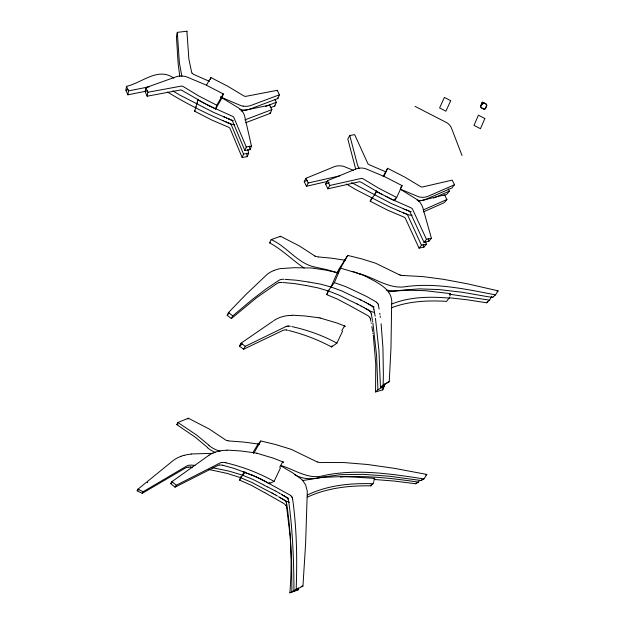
<?xml version="1.0" encoding="UTF-8"?>
<svg xmlns="http://www.w3.org/2000/svg" width="624" height="624" viewBox="0 0 624 624"><rect width="100%" height="100%" fill="white"/><g stroke="black" fill="none" stroke-linecap="round" stroke-linejoin="round"><path stroke-width="0.94" d="M281.112 465.995L293.062 473.101L302.149 479.739L305.651 484.864L307.297 491.299L305.62 543.473L302.952 586.045L293.935 590.951C293.857 561.054 292.773 531.063 288.709 501.415M286.767 504.278C291.088 533.543 292.25 563.3 289.879 592.8L291.837 591.903L291.876 587.917L291.564 561.584L290.23 536.18M391.646 304.294C393.409 288.873 376.787 282.555 365.828 276.346M391.638 304.762L390.975 347.857L389.259 381.646A50.762 18.4 22.7 0 0 386.35 383.557M375.461 318.334L378.947 350.54L380.468 387.418L383.167 384.93L383.386 374.236L382.941 347.716L381.108 323.762M384.259 383.924L384.173 386.287L382.785 389.836L375.554 391.942L375.765 364.073L373.402 336.547M296.166 589.937C297.235 559.572 296.868 529.004 292.594 498.872M383.089 386.599L382.785 389.836M289.879 592.8L297.983 590.008L298.139 588.728M297.983 590.008L298.646 588.089M145.548 91.276L127.865 94.817L125.892 90.254L126.516 86.338C142.069 82.867 158.075 66.69 173.776 78.148M127.865 94.817L128.505 90.925L126.516 86.338M203.892 103.03L183.565 91.299A35.225 29.64 18.2 0 1 182.606 90.691L181.178 90.074A9.695 8.221 17.1 0 1 180.781 89.942L147.139 96.197L145.119 91.588L145.876 87.625L176.67 76.619A15.756 13.408 17 0 1 184.696 76.37A14.391 12.238 17 0 1 186.319 76.736L205.585 84.809L223.291 93.896L222.066 97.757L215.584 109.028L207.691 104.98M147.139 96.197L147.904 92.266L145.876 87.625M179.813 76.37L178.183 64.116L176.413 36.473L177.317 32.362L186.911 31.2L188.869 59.038L191.576 71.978A14.563 12.269 18.5 0 0 191.771 72.54L192.091 73.164M186.794 31.715L186.911 31.2M371.21 484.622L370.89 485.831C349.323 485.488 327.179 487.913 307.429 497.11M247.814 149.401L248.664 153.161L247.283 156.632L242.167 157.537L229.858 128.076A9.485 8.159 21 0 1 229.531 127.834L228.236 127.054A34.663 29.5 21 0 1 227.198 126.633L211.996 120.136L194.626 111.228L198.198 99.193M210.327 79.537L210.608 78.554M210.686 78.312L210.896 77.571L227.744 86.229L242.533 95.121A35.927 30.911 20.3 0 1 243.477 95.714L244.889 96.322A9.633 8.213 21.3 0 1 245.279 96.447L277.267 90.324L279.412 94.801L277.867 98.584L249.038 109.403A15.436 13.112 21.2 0 1 241.839 109.886L241.293 109.816A13.572 11.544 21.2 0 1 239.717 109.442M388.307 291.736L405.701 290.199L424.952 290.667L450.575 293.639L449.826 296.119M302.211 480.605L322.655 477.36L344.464 476.494L374.712 478.374L373.784 481.346M215.584 109.028L216.778 105.214L223.291 93.896M391.521 307.765C409.032 301.033 428.165 300.277 446.698 301.369A70.278 30.849 20.5 0 1 449.179 298.093L449.241 297.96M264.74 492.656L263.273 491.907A31.013 29.609 57.7 0 1 262.454 491.455L251.394 485.332L239.546 480.082L240.833 476.915M373.511 482.188L373.292 482.875M370.906 485.839A76.612 21.59 22.9 0 1 372.988 483.725L373.066 483.561M369.642 317.343L369.564 317.249A9.009 8.065 40.6 0 1 369.4 317.07L368.901 316.501A9.048 8.159 40.7 0 0 368.55 316.118A2.621 2.356 40.6 0 0 367.973 315.674L348.691 305.035A28.259 25.217 37.2 0 1 347.927 304.637L337.295 299.044L326.695 294.629L329.589 288.998L334.363 282.641L340.782 267.735L346.772 256.963L347.763 255.458L348.769 255.676L361.694 258.866L374.884 262.985A34.772 31.426 33.4 0 1 376.069 263.437L398.291 274.271A4.142 3.416 40.3 0 0 398.892 274.591L398.986 274.615A11.131 9.095 39.6 0 0 399.415 274.833M242.167 157.537L243.516 154.066L231.114 124.457A9.539 8.19 21.1 0 1 230.786 124.215L229.484 123.427A32.947 28.01 21 0 1 228.704 123.107L227.729 122.694M220.693 97.071L239.46 108.49A13.822 11.872 20.7 0 1 240.669 109.551L241.051 109.941A15.748 13.525 20.6 0 1 244.639 116.025L251.464 146.086L250.052 149.643L244.873 150.548L246.254 146.991L233.68 117.07A9.664 8.268 21.2 0 1 233.345 116.828L232.027 116.033A35.303 29.882 21.2 0 1 230.966 115.604L209.797 106.057M308.974 282.079L320.245 284.076L330.97 286.962L339.05 268.928L347.763 255.458M239.546 480.082L242.564 475.207L244.085 471.448M306.758 285.652L317.85 287.859L328.419 290.956L328.801 290.004M269.435 105.838L269.716 105.136L241.121 111.002M208.627 469.412L227.058 473.39L240.669 477.688L241.098 476.611M212.316 467.68L229.258 471.175L242.564 475.207L245.489 472.079M277.079 90.8L277.267 90.324M326.695 294.629L328.388 290.456M245.661 122.717L270.348 113.318L271.846 109.637L269.716 105.136M270.41 107.679L274.833 106.002L276.338 102.313L274.888 99.271M288.631 330.47C303.529 334.175 318.045 339.713 331.57 346.967L332.062 345.836M262.22 479.809L269.233 483.631L269.794 482.352M269.233 483.631L274.084 481.393L280.496 467.867M331.57 346.967L336.905 343.153L342.568 331.243M386.833 196.833L394.384 200.702L395.538 198.175M394.384 200.702L396.7 197.473L402.121 185.632L384.501 176.6L365.469 168.652A13.845 11.918 31.7 0 0 363.901 168.285L363.355 168.199A15.772 13.58 31.7 0 0 356.257 168.815L327.499 180.718L325.603 184.08L327.873 188.815L359.658 181.67A9.617 8.26 31.3 0 0 360.048 181.795L361.468 182.403A35.139 29.858 31.6 0 0 362.427 183.004L379.922 193.284M425.747 241.956L426.379 244.21L423.907 247.112L419.055 248.149L405.194 217.948A9.454 8.12 35.8 0 1 404.867 217.706L403.564 216.918A34.531 29.398 34.8 0 1 402.542 216.505L387.504 210.093L370.219 201.232L372.161 197.098M374.494 194.86L376.451 190.694M383.074 176.584L387.613 168.285L405.015 177.216L419.211 185.773A35.794 30.802 35.6 0 1 420.163 186.373L421.551 186.974A9.602 8.174 35.5 0 1 421.941 187.099L452.158 180.118L454.529 184.712L451.924 187.933L425.053 199.688M383.729 176.569L387.613 168.285M188.081 467.204L187.512 467.267A3.697 3.674 56.7 0 0 186.638 467.446L185.882 467.782A22.238 21.98 73.9 0 0 185.429 468.008L142.256 493.327L137.14 490.799L137.943 489.185L173.371 460.387A29.858 29.796 77 0 1 180.929 456.362M253.648 453.539L260.824 440.981L275.504 444.506L290.449 449.093A37.744 36.418 59.7 0 1 291.494 449.459L316.001 461.362A4.555 4.118 53 0 0 316.657 461.705L316.766 461.729A12.238 10.982 51.1 0 0 317.234 461.932M279.053 282.664L278.967 282.68A3.229 2.956 28.4 0 0 278.296 282.836L277.462 283.249A23.119 21.232 30.5 0 0 277.033 283.491L256.62 297.703L231.356 318.575L227.152 315.229L228.493 312.554L246.113 294.31L266.924 274.576A27.955 25.662 25.4 0 1 271.471 271.596L273.655 270.59M304.161 268.063C292.36 260.146 282.235 249.631 269.521 242.814L271.175 239.616L280.527 236.27L299.801 246.176L314.348 255.676A14.173 12.659 23.9 0 0 314.691 255.895M231.356 318.575L232.729 315.923L252.361 299.45L265.957 289.045L278.819 280.394A23.338 21.466 25 0 1 279.248 280.137L280.106 279.724A4.469 4.079 22.7 0 1 280.909 279.544L282.235 279.318A9.516 8.728 23.6 0 1 282.656 279.256A4.906 4.493 23 0 1 283.413 279.263L283.795 279.279M207.675 447.595L195.515 437.385L176.787 424.616L177.895 422.479L188.409 418.228L209.368 429.109L225.131 439.639A15.756 15.327 27.4 0 0 225.506 439.881L226.138 440.279A3.229 3.143 27.6 0 0 226.964 440.544L227.971 440.755M327.343 181.436L306.431 186.295L304.223 181.623L305.963 178.292L334.604 166.561A15.569 13.471 30.2 0 1 341.656 165.976L342.186 166.039A13.673 11.817 30.2 0 1 343.746 166.397L353.566 170.399M142.256 493.327L143.099 491.728L186.662 466.073A22.363 22.277 84.3 0 1 187.114 465.847L187.886 465.512A3.721 3.713 5.4 0 1 188.76 465.317L190.273 465.145A7.706 7.683 9.8 0 1 191.529 465.098L193.058 465.239M306.431 186.295L308.186 182.988L339.76 175.882M280.192 236.902L280.527 236.27M187.941 419.071L188.409 418.228M416.395 482.859L415.888 483.764L394.376 481.065L374.665 479.505M252.915 452.556L258.118 443.953L260.824 440.981M487.367 301.704L486.743 302.796L467.165 299.77L449.257 297.773M385.398 171.631L386.014 171.951L370.64 165.337A35.521 30.755 32.1 0 0 369.611 164.915L368.308 164.135A9.524 8.167 31.2 0 0 367.981 163.894L354.666 134.644L349.783 135.502L347.825 139.004L355.508 168.418A15.272 13.049 31.4 0 0 355.805 169.229M419.632 480.215L418.493 482.141L415.888 483.764M327.873 188.815L329.784 185.476L361.756 178.324A9.68 8.299 31.3 0 0 362.146 178.448L363.574 179.065A35.357 29.991 31.5 0 0 364.541 179.665L378.979 188.386L396.7 197.473M323.053 462.517L344.089 462.563L367.63 464.506L394.828 468.413L426.8 474.443L423.93 478.943L421.177 480.535L389.641 476.26L363.16 474.341L340.634 474.677L320.931 477.368M286.478 329.987A9.134 8.549 11.8 0 0 285.979 329.971L284.856 329.963A3.619 3.377 11.4 0 0 284.099 329.995L283.288 330.275A18.782 17.667 13.7 0 0 282.867 330.447L243.578 349.245L239.39 346.008L241.028 343.184L272.766 321.36M404.102 275.574L422.69 276.58L443.648 279.341L467.945 283.92L498.108 290.831L495.503 294.887L492.515 297.508L462.751 292.328L439.117 289.567L419.11 288.865L401.77 290.269M195.663 107.5L196.076 106.798M194.626 111.228L195.031 110.534M206.411 85.199L210.896 77.571M196.716 103.724L197.543 102.32M243.578 349.245L245.318 346.328L285.722 326.656A19.414 18.166 0.2 0 1 286.166 326.485M219.773 465.028A3.861 3.806 -15.1 0 0 218.969 465.067L218.096 465.387A20.03 19.89 -27.1 0 0 217.636 465.582L175.063 487.165L170.656 483.6L171.842 481.72L209.102 455.153M486.743 302.796L489.598 300.152L491.579 296.673L490.815 297.352M421.777 479.606L421.177 480.535M493.046 296.72L492.515 297.508M175.063 487.165L176.327 485.23L219.968 463.016A20.842 20.311 -35.6 0 1 220.444 462.829L221.348 462.509M370.219 201.232L376.67 191.623L386.1 196.459M336.991 272.883L340.579 268.156L359.775 273.913M400.717 187.598L402.121 185.632M448.18 188.846L449.342 191.116L446.8 194.259L443.773 195.585M418.486 201.279L444.577 194.867L446.932 199.477L444.374 202.605L423.337 211.934M419.055 248.149L421.504 245.248L426.379 244.21M406.505 210.031L407.472 210.444A33.025 28.033 34.7 0 0 408.252 210.756L409.562 211.552A9.578 8.19 35.7 0 0 409.898 211.793L423.977 242.315L426.488 239.343L431.418 238.306L422.721 207.355A15.694 13.471 35.7 0 0 418.837 201.146L418.454 200.741A13.783 11.825 35.7 0 0 417.23 199.672L400.288 189.212M423.977 242.315L428.883 241.277L431.418 238.306M449.639 294.614L450.005 294.216M229.312 312.983L227.152 315.229M375.554 391.942L377.933 389.75L384.173 386.287M497.032 291.79L498.108 290.831M147.311 482.758L147.709 482.438M138.957 489.411L137.14 490.799M373.885 478.982L374.712 478.374M344.62 326.797L345.345 326.266L337.225 323.092L320.159 318.022M172.84 482.063L170.656 483.6M385.593 384.049L380.468 387.418M242.557 343.886L239.39 346.008M297.344 588.728L296.743 589.126L297.422 588.752M273.484 320.876L275.309 319.675A29.968 27.986 1.9 0 1 291.962 315.44M295.339 590.054L293.935 590.951M298.506 588.112L297.859 588.502M425.81 475.036L426.8 474.443M295.269 590L291.837 591.903M389.259 381.646L383.167 384.93M282.953 462.517L283.624 462.197L273.546 458.242L256.901 453.235M307.429 494.996C327.709 485.137 350.758 483.023 373.012 483.733M446.932 199.477L423.228 209.96M433.516 198.073L434.078 197.824M434.912 197.457L449.342 191.116M454.529 184.712L427.526 196.505A15.475 13.12 35 0 1 420.615 197.153L420.085 197.083A13.611 11.544 35 0 1 418.54 196.732L400.319 189.15M325.603 184.08L329.222 182.575M176.787 424.616L178.082 424.086M304.223 181.623L307.219 180.391M391.654 304.075C409.812 296.681 429.936 296.478 449.194 298.1M244.842 119.886L271.846 109.637M286.159 326.477L287.009 326.196M265.645 106.353L266.838 105.901M267.134 105.791L276.338 102.313M279.412 94.801L250.419 105.651A15.53 13.174 21.3 0 1 243.173 106.127M180.905 456.308L183.916 455.317M269.521 242.814L270.379 242.502M128.138 89.45L125.892 90.254M147.701 90.659L145.119 91.588M147.646 87.103L128.505 90.925M147.982 87.032L149.339 86.752M325.174 475.238C357.825 468.772 391.459 473.92 423.93 478.943M324.425 475.387C308.911 480.316 295.331 469.825 281.089 465.582M320.369 477.485C312.281 479.341 303.506 479.349 296.01 475.379M147.904 92.266L181.748 86.011A9.75 8.252 17.1 0 0 182.153 86.143L183.589 86.767A35.451 29.765 18.3 0 0 184.556 87.368L198.97 96.08L216.778 105.214M243.516 154.066L248.664 153.161M246.254 146.991L251.464 146.086M401.435 290.316L393.479 290.901L386.63 290.113M279.185 282.649L280.402 282.469A5.14 4.703 28.6 0 1 281.377 282.399M406.427 286.549C436.285 282.68 466.315 289.216 495.503 294.887M406.099 286.588C389.337 289.583 375.149 277.883 359.564 273.842M188.206 467.197L189.002 467.103A7.667 7.605 60.4 0 1 190.25 467.072M177.411 36.379L176.413 36.473M191.256 453.952L213.002 453.336M340.392 477.056C366.522 475.277 392.683 478.335 418.493 482.141M322.436 462.54L320.603 462.587A7.738 6.864 50.1 0 1 318.802 462.314L317.242 461.885M288.623 326.118L288.179 326.126M291.97 315.175L305.144 315.978L318.692 317.733M226.964 450.076L240.692 450.949L255.349 452.915A36.091 35.716 -69 0 1 256.909 453.196M220.178 465.028L219.773 465.02M403.845 275.566L402.457 275.519M318.708 256.971L332.124 258.25L345.392 260.302L344.393 260.083M285.02 279.349L296.579 280.238L308.755 282.048M281.377 282.415L282.103 282.461M283.156 282.532L294.544 283.592L306.314 285.581M193.479 465.27L195.008 465.387M191.966 467.243L192.527 467.29M191.763 467.228L190.741 467.134M190.25 467.087L190.655 467.126M449.483 294.193L489.598 300.152M374.587 312.499L371.023 311.47L365.828 308.662M243.173 106.142L242.627 106.057A13.658 11.591 21.3 0 1 241.043 105.682L220.709 97.048M314.98 267.095L326.742 269.615L338.481 272.977L325.564 270.067L311.945 268.047A35.131 31.832 23.7 0 0 311.22 267.992L294.473 267.696L280.558 268.593A33.922 31.052 24.6 0 0 273.679 270.629M314.636 267.025C297.383 263.297 287.118 246.581 271.175 239.616M259.21 444.179L244.366 442.127L229.655 441.012A7.956 7.73 26.5 0 1 228.462 440.856L228.095 440.778M291.821 326.578C307.476 330.034 322.811 335.478 336.905 343.153M290.363 326.266L290.199 326.227A4.477 4.142 -0.9 0 0 289.481 326.118A9.719 9.032 -1 0 0 288.959 326.126L287.789 326.126A3.838 3.557 -1.2 0 0 287.001 326.173M258.118 443.953L259.194 444.187M226.457 462.946C243.048 466.892 259.194 473.078 274.084 481.393M226.161 462.883L225.287 462.68M289.357 502.242L285.917 501.002L280.714 497.975M225.202 462.657L224.741 462.548A4.797 4.641 -28.8 0 0 223.977 462.423A10.429 10.109 -31.2 0 0 223.431 462.423L222.183 462.431A4.111 3.978 -29.9 0 0 221.348 462.478M223.891 465.582L234.109 468.421L243.672 471.962M223.704 465.535L222.245 465.169A4.454 4.391 -14.1 0 0 221.512 465.036A9.742 9.625 -18.5 0 0 220.982 465.028M287.516 330.197L287.165 330.112A4.181 3.9 11.6 0 0 286.478 329.987M222.94 465.348L222.612 465.262M334.363 282.641L345.751 286.619L356.234 291.525A27.62 23.689 25.2 0 0 357.193 292.001L366.319 296.33L376.061 301.852A6.022 5.476 39.4 0 1 376.319 301.993A1.763 1.591 39 0 1 376.584 302.211L376.701 302.336M233.392 120.705L230.747 119.753A33.15 28.135 21.1 0 1 229.96 119.434L228.977 119.02M352.069 271.292L352.934 271.565M330.97 286.962L341.983 291.034L352.147 295.901A26.575 23.782 25.7 0 0 353.083 296.361L359.541 299.325M353.792 271.846L354.229 271.986M399.422 274.771L400.834 275.231M354.658 272.126L359.993 273.991M328.419 290.956L339.308 295.23L349.393 300.269A26.996 24.445 30.1 0 0 350.329 300.729L357.146 303.982M245.271 472.633L251.433 474.926M247.4 473.405L250.271 474.458M247.182 473.327L243.89 472.056M242.564 475.207L253.547 479.7L263.687 484.91M360.196 274.076L363.784 275.434M240.669 477.688L252.369 482.687L263.211 488.522A29.57 28.688 52.2 0 0 264.225 489.052L272.782 493.436M250.7 474.63L251.862 475.098M251.355 474.887L252.299 475.277M374.127 307.039L369.775 304.777M251.792 475.067L252.728 475.457M252.221 475.246L255.458 476.611M252.868 475.511L255.029 476.424M294.856 474.895L295.542 475.184M229.304 119.161L232.058 120.541A9.602 8.229 21.1 0 0 232.393 120.783L244.873 150.548M228.049 122.834L232.112 124.371A13.572 11.622 20.9 0 0 233.688 124.738L234.234 124.823A15.428 13.213 20.9 0 0 234.78 124.878M406.825 210.171L410.857 211.684A13.611 11.63 35.4 0 0 411.349 211.817M225.061 117.343L225.701 117.608M224.422 117.07L226.699 118.037M224.812 121.446L222.877 120.619M224.788 121.438L226.434 122.14M403.283 208.658L405.943 209.797M403.58 208.783L391.365 203.525L351.546 182.606M397.753 210.405L399.992 211.357M403.837 213.002L408.486 214.781A13.525 11.575 35.4 0 0 410.023 215.132L410.545 215.21A15.382 13.159 35.3 0 0 412.129 215.327M397.753 210.405L389.111 206.677L355.867 189.641L346.531 184.064M399.68 211.224L402.901 212.605M223.774 116.789L224.741 117.203M224.094 116.922L213.361 112.273L179.743 95.035L172.778 90.847M226.34 117.889L228.415 118.778M228.649 118.88L229.094 119.067M223.197 120.752C204.032 112.476 185.297 102.999 167.528 92.024M227.838 122.749L227.081 122.421M225.771 121.852L227.167 122.452M406.614 210.085L404.89 209.344M403.198 212.729L405.116 213.548A32.822 27.908 34.8 0 0 405.889 213.86L407.199 214.648M137.943 489.185L143.099 491.728M228.329 118.739L228.758 118.927M226.754 122.281L227.51 122.6M402.878 212.589L403.603 212.901M255.317 476.557L255.887 476.806M209.446 81.362L193.885 74.498A3.307 2.792 17.8 0 1 193.339 74.24A6.357 5.359 18 0 1 193.003 73.96L192.582 73.616M255.746 476.744L258.437 477.968M288.662 498.482L284.255 496.049M256.168 476.931L258.859 478.163M267.727 487.024L274.849 490.643M267.517 486.931L266.284 486.338A29.047 28.174 41.6 0 1 265.27 485.815L264.077 485.137M258.718 478.101L259.701 478.569M259.147 478.304L260.122 478.772M259.99 478.709L260.543 478.975M359.354 299.231L360.664 299.879M260.411 478.912L260.965 479.185M360.103 299.598L361.413 300.253M260.832 479.115L264.17 480.815M264.95 492.765L281.993 502.46M261.245 479.326L262.088 479.747M361.039 300.066L364.408 301.805M356.959 303.888L361.093 306.041M388.931 197.909L390.507 198.713M204.212 103.194L205.787 104.005M197.785 99.902L209.477 105.901M357.895 304.364L358.465 304.652M415.1 106.4L446.238 122.405A9.493 7.839 33.7 0 1 451.448 128.06L462.033 155.555M220.81 97.11L222.066 97.757M206.739 104.489L207.371 104.816M380.234 193.44L382.746 194.735M385.577 196.186L388.307 197.59M390.819 198.869L409.594 207.191A35.178 29.773 34.7 0 0 410.631 207.613L411.957 208.416A9.633 8.229 35.7 0 0 412.292 208.658L426.488 239.343M315.268 256.253L314.675 255.902M364.221 301.704L365.149 302.203M264.584 481.034L268.687 483.327A30.178 28.595 34.4 0 0 269.724 483.881L290.066 495.105A7.277 6.958 68.1 0 1 290.386 495.284A1.973 1.888 65.7 0 1 290.675 495.534L290.807 495.674M274.443 490.425L276.268 491.416M361.085 306.033L363.145 307.148M271.978 492.999L272.376 493.217M365.68 302.492L366.265 302.804M272.587 493.327L275.02 494.668M366.226 302.788L368.293 303.935M272.992 493.545L273.398 493.771M276.26 491.416L279.88 493.444M363.324 307.25L364.073 307.663M364.237 307.757L365.563 308.506M275.012 494.668L276.221 495.347M367.926 303.724L368.48 304.044M370.055 304.941L371.623 305.799A2.285 2.067 30.9 0 1 372.185 306.197M367.497 309.621L368.792 310.331A6.419 5.811 31.8 0 1 369.088 310.495A1.739 1.576 31.6 0 1 369.353 310.697L369.478 310.807A8.291 7.519 31.6 0 1 369.814 311.173M369.4 304.567L368.558 304.091M276.229 495.355L277.43 496.041M368.956 304.317L369.884 304.847M365.422 308.428L365.929 308.716M366.226 308.888L366.99 309.325M279.653 493.319L280.075 493.561M278.6 496.72L280.847 498.053M281.042 494.122L282.469 494.965M281.479 494.372L282.672 495.089M279.63 497.328L280.277 497.71M284.567 496.236L286.26 497.219A2.535 2.457 59.2 0 1 286.861 497.671M282.555 499.091L284.131 500.011A7.121 6.88 61.4 0 1 284.45 500.191A1.934 1.864 60 0 1 284.739 500.425L284.864 500.557A9.243 8.939 61.9 0 1 285.223 500.971L285.73 501.602A9.407 9.064 58 0 0 285.917 501.829A5.117 4.945 61.3 0 1 286.081 502.024M283.382 495.518L284.193 496.01M283.171 495.394L284.38 496.127M281.362 498.373L282.181 498.865M282.383 502.702L284.162 503.763A2.917 2.777 67.1 0 1 284.794 504.247A10.117 9.633 68.5 0 1 285.16 504.691L285.691 505.346A10.023 9.493 65 0 0 285.854 505.541L285.948 505.651M177.895 422.479L196.841 435.209L209.149 445.372M241.028 343.184L245.318 346.328M171.842 481.72L176.327 485.23M228.493 312.554L232.729 315.923M369.814 311.173L370.289 311.719A8.486 7.66 31.7 0 0 370.469 311.914M372.98 307.117L372.575 306.649A9.524 8.65 30.7 0 0 372.154 306.228M287.914 498.989L287.859 498.927A9.056 8.697 56.2 0 1 287.703 498.732L287.204 498.1A9.056 8.775 61.6 0 0 286.845 497.695M327.499 180.718L329.784 185.476M277.469 97.75L277.867 98.584M274.443 105.175L274.833 106.002M305.963 178.292L308.186 182.988M269.95 112.484L270.348 113.318M421.504 245.248L407.534 214.89A9.516 8.159 35.8 0 1 407.199 214.648M181.857 76.339L179.345 62.564L177.317 32.362M486.533 105.074L486.26 104.497A1.615 1.303 34.5 0 0 485.807 104.036L482.992 102.336L485.94 103.873A1.856 1.498 34.5 0 1 486.463 104.403A2.059 1.661 34.5 0 1 486.775 105.058A1.841 1.482 34.5 0 1 486.806 105.713L485.527 108.67A1.833 1.482 34.6 0 1 485.051 109.052A2.09 1.693 34.6 0 1 484.552 109.192L484.38 109.216A1.856 1.505 34.6 0 1 483.678 109.114L481.471 107.983A1.833 1.482 34.5 0 1 480.956 107.453L480.644 106.782A1.911 1.552 34.5 0 1 480.597 106.127L482.36 102.001L480.847 106.197A1.7 1.373 34.5 0 0 480.878 106.766L481.151 107.351A1.615 1.31 34.5 0 0 481.603 107.812L483.553 108.841A1.607 1.303 34.6 0 0 484.169 108.982L484.474 108.966A1.825 1.474 34.6 0 0 484.903 108.841A1.583 1.279 34.6 0 0 485.316 108.514L486.564 105.635A1.615 1.303 34.5 0 0 486.509 105.011M428.158 238.68L428.883 241.277M423.103 244.226L423.907 247.112M349.783 135.502L357.536 165.056A15.366 13.104 31.4 0 0 359.276 168.628M370.375 318.981L370.859 321.22M378.401 305.12L379.127 309.098M249.272 146.18L250.052 149.643M246.519 153.2L247.283 156.632M371.311 314.012L372.38 319.862M373.971 309.418L374.579 312.749M371.171 322.795L371.272 323.349M371.849 326.547L371.959 327.148M372.06 327.748L372.458 330.182M374.626 313.022L374.899 314.722M372.528 320.744L372.731 321.945M374.993 315.307L375.141 316.204M372.918 323.154L376.561 355.189L377.933 389.75M372.559 330.798L372.653 331.414M372.895 332.99L372.988 333.622M379.766 313.264L379.946 314.519M373.222 335.236L373.308 335.891M380.164 316.095L380.336 317.374M290.09 535.517L286.673 507.445A4.602 4.376 67.5 0 0 286.042 505.596M192.426 73.492A1.997 1.685 17.7 0 1 192.075 73.172M318.482 256.963A7.145 6.349 23.7 0 1 317.398 256.792L316.025 256.503A2.886 2.574 24 0 1 315.26 256.269M363.831 275.309A27.713 25.506 28.3 0 1 364.876 275.746M364.775 275.972A26.746 24.336 27.9 0 1 365.781 276.448M376.662 302.375A8.44 7.66 38.8 0 1 376.99 302.749L377.512 303.287A8.627 7.589 40.6 0 0 377.699 303.49A4.672 4.259 39.3 0 1 377.855 303.662M377.879 303.654A4.836 4.368 39.8 0 1 378.339 305.12M373.285 307.336A5.764 5.234 30.8 0 1 373.846 309.41M402.441 275.434A7.036 5.647 39.2 0 1 400.842 275.161M370.672 312.07A6.778 6.146 31.4 0 1 371.202 314.012M369.743 317.296A4.501 4.056 40.7 0 1 370.336 318.981M341.835 330.689A131.547 111.181 65.3 0 1 344.698 325.736M318.708 317.671A33.61 32.175 12.4 0 1 320.167 317.967M279.685 467.267A142.857 123.365 76.9 0 1 282.875 461.596M209.071 455.107A32.144 31.372 -32.5 0 1 226.957 450.317M183.94 455.403A42.19 42.104 51.5 0 1 191.272 454.1M286.159 502A7.519 7.277 61.5 0 1 286.658 504.286M301.08 586.388A55.583 10.39 24.7 0 1 301.54 586.264M302.383 586.1A55.583 10.39 24.7 0 1 302.929 586.037M290.784 495.698A9.454 9.048 68.3 0 1 291.135 496.127L291.673 496.759A9.625 9.04 61.9 0 0 291.868 496.985M291.868 496.985A5.242 5.015 69.4 0 1 292.032 497.188M292.079 497.172A5.405 5.156 67.2 0 1 292.531 498.88M288.054 498.974A6.404 6.201 61.1 0 1 288.592 501.415M220.155 451.222A30.069 29.461 23.9 0 1 209.009 445.544M215.592 452.548A29.921 29.18 37.7 0 1 207.519 447.782M417.128 200.171A13.525 11.497 35.1 0 0 417.659 200.273L418.181 200.351A15.382 13.065 35 0 0 425.053 199.688M484.856 118.513L480.464 128.708L473.99 125.377L478.413 115.198L484.856 118.513M482.305 103.927L482.602 104.317L482.305 103.927M482.531 103.397L482.828 103.779L482.531 103.397M482.765 102.859L483.062 103.249L482.765 102.859M450.676 100.675L445.918 111.197L439.592 107.936L444.382 97.438L450.676 100.675M296.338 589.391L295.534 589.922L296.345 589.384"/></g></svg>
